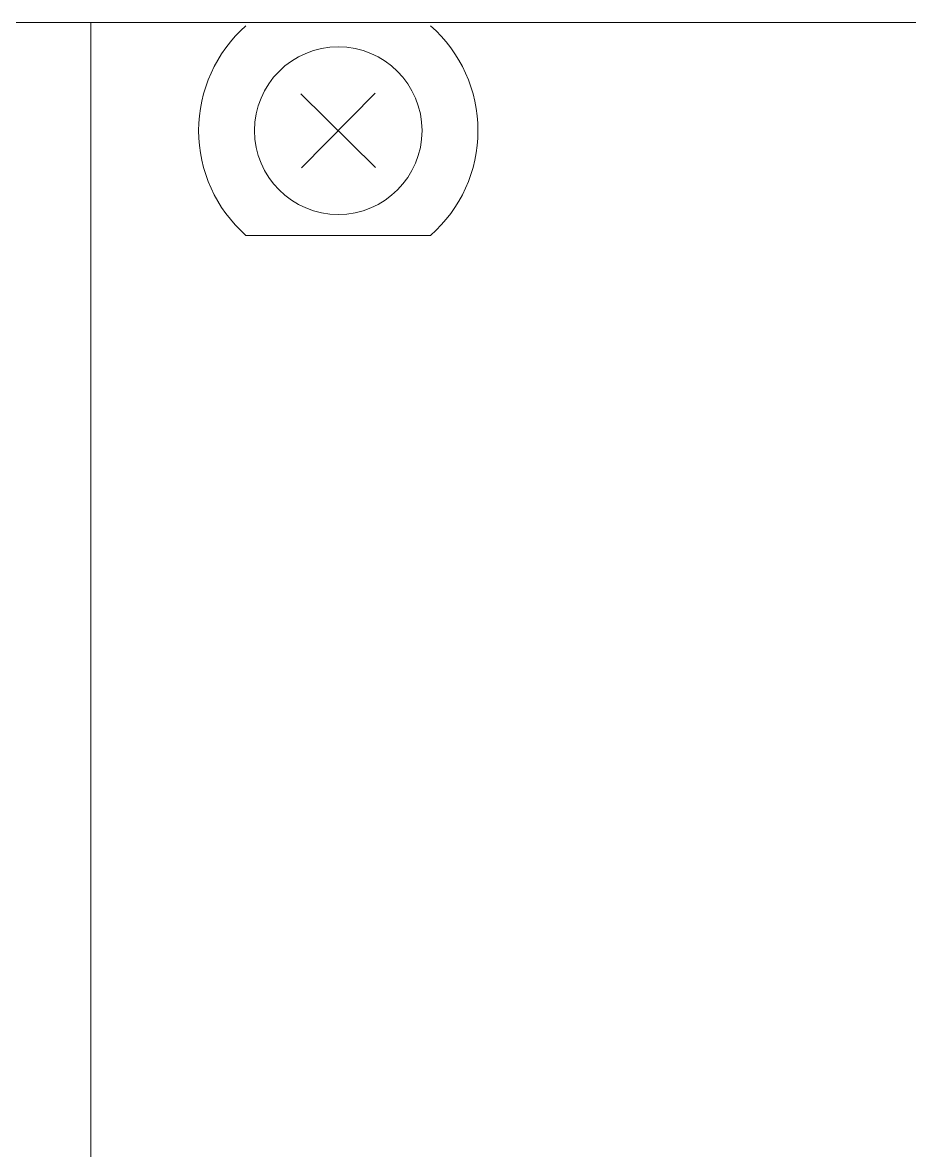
# Model space of a CAD drawing. Extents: x -194 to 239, y -574 to -265.
# Drawn here: x -76.59 to -68.56, y -307.88 to -297.67 of the extents above; entities that cross this region are included whole.
import ezdxf

# ---------------------------------------------------------------- set-up
doc = ezdxf.new("R2010")
doc.units = 0
doc.header["$LTSCALE"] = 0.5
doc.layers.get('0').update_dxf_attribs({"linetype": 'CONTINUOUS'})
doc.layers.add('UMRISSE', color=7, linetype='CONTINUOUS')

msp = doc.modelspace()

# ---------------------------------------------------------------- linework, layer by layer
at = {"lineweight": 5}
for p, q in [((-75.97551, -338.29521), (-75.97551, -297.67312)), ((-75.9755, -338.29521), (-75.9755, -297.67312))]:
    msp.add_line(p, q, dxfattribs=at)
at = {"layer": 'UMRISSE', "lineweight": 5}
for p, q in [((-63.37232, -297.67312), (-82.64868, -297.67312)), ((-75.9755, -338.27491), (-75.9755, -297.67312))]:
    msp.add_line(p, q, dxfattribs=at)
at = {"layer": 'UMRISSE', "color": 7, "linetype": 'Continuous', "lineweight": 5}
for p, q in [((-73.39722, -298.984), (-74.07335, -298.31887)), ((-74.06785, -298.9895), (-73.40272, -298.31337)), ((-72.89883, -299.59988), (-74.57174, -299.59988))]:
    msp.add_line(p, q, dxfattribs=at)
msp.add_circle((-73.73528, -298.65143), 0.75876, dxfattribs=at)
for start, end in [(131.409622, 228.590378), (311.409622, 48.590378)]:
    msp.add_arc((-73.73528, -298.65143), 1.2646, start, end, dxfattribs=at)

doc.saveas('drawing.dxf')
